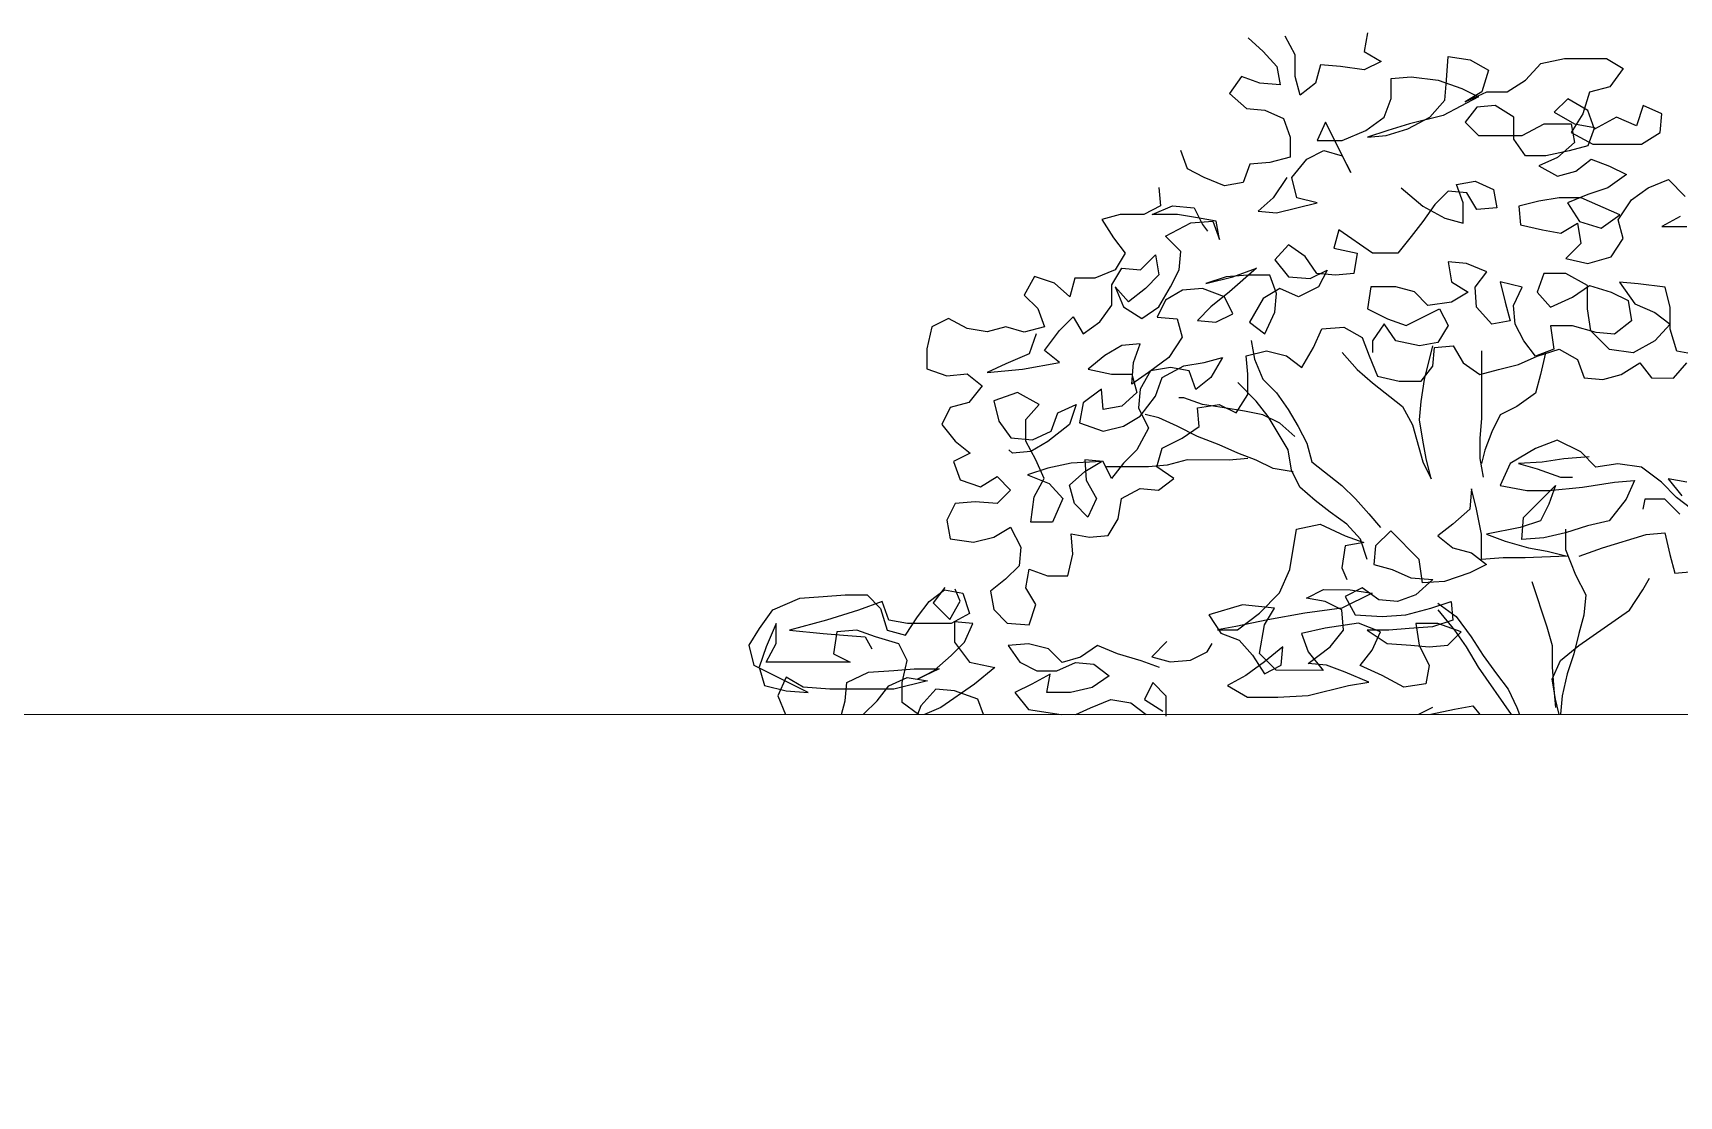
# Model space of a CAD drawing. Header units: millimetres. Extents: x 2810.5 to 2848.4, y 1624.4 to 1676.1.
# Drawn here: x 2817.485 to 2820.986, y 1653.691 to 1655.952 of the extents above; entities that cross this region are included whole.
import ezdxf

# ---------------------------------------------------------------- set-up
doc = ezdxf.new("R2010")
doc.units = ezdxf.units.MM
doc.layers.add('PROIEZIONI_projections', color=145, linetype='Continuous', lineweight=13)
doc.layers.add('VERDE_ALBERI', color=104, linetype='Continuous')

msp = doc.modelspace()

# ---------------------------------------------------------------- linework, layer by layer
at = {"layer": 'PROIEZIONI_projections'}
msp.add_lwpolyline([(2812.8054, 1646.629), (2812.8054, 1654.5023), (2830.6555, 1654.5023), (2830.6555, 1646.629)], dxfattribs=at)
at = {"layer": 'VERDE_ALBERI'}
for p, q in [((2820.0698, 1655.9414), (2820.102, 1655.9127)), ((2820.1699, 1655.9055), (2820.1485, 1655.9449)), ((2820.3238, 1655.9519), (2820.3166, 1655.9125)), ((2820.102, 1655.9127), (2820.1306, 1655.8805)), ((2820.1699, 1655.859), (2820.1699, 1655.9055)), ((2820.3166, 1655.9125), (2820.3524, 1655.891)), ((2820.1306, 1655.8805), (2820.1377, 1655.8412)), ((2820.2236, 1655.884), (2820.2128, 1655.8447)), ((2820.2665, 1655.8804), (2820.2236, 1655.884)), ((2820.3166, 1655.8732), (2820.2665, 1655.8804)), ((2820.3524, 1655.891), (2820.3166, 1655.8732)), ((2820.4918, 1655.8516), (2820.4955, 1655.9016)), ((2820.4955, 1655.9016), (2820.542, 1655.8944)), ((2820.542, 1655.8944), (2820.5813, 1655.8729)), ((2820.5813, 1655.8729), (2820.5669, 1655.8265)), ((2820.66, 1655.8514), (2820.6922, 1655.8872)), ((2820.6922, 1655.8872), (2820.7423, 1655.8978)), ((2820.7423, 1655.8978), (2820.8317, 1655.8978)), ((2820.8317, 1655.8978), (2820.8675, 1655.8763)), ((2820.8675, 1655.8763), (2820.8388, 1655.8369)), ((2820.0554, 1655.8591), (2820.0303, 1655.8234)), ((2820.0948, 1655.8448), (2820.0554, 1655.8591)), ((2820.1377, 1655.8412), (2820.0948, 1655.8448)), ((2820.1806, 1655.8197), (2820.1699, 1655.859)), ((2820.2128, 1655.8447), (2820.1806, 1655.8197)), ((2820.3738, 1655.8552), (2820.4167, 1655.8588)), ((2820.3738, 1655.8123), (2820.3738, 1655.8552)), ((2820.4167, 1655.8588), (2820.474, 1655.8516)), ((2820.474, 1655.8516), (2820.524, 1655.8336)), ((2820.4882, 1655.8086), (2820.4918, 1655.8516)), ((2820.6206, 1655.8264), (2820.66, 1655.8514)), ((2820.8388, 1655.8369), (2820.7959, 1655.8262)), ((2820.0303, 1655.8234), (2820.0661, 1655.7911)), ((2820.3594, 1655.773), (2820.3738, 1655.8123)), ((2820.456, 1655.7729), (2820.4882, 1655.8086)), ((2820.5598, 1655.8157), (2820.4846, 1655.7764)), ((2820.524, 1655.8336), (2820.5598, 1655.8157)), ((2820.5669, 1655.8265), (2820.5312, 1655.805)), ((2820.5312, 1655.805), (2820.5777, 1655.8264)), ((2820.5777, 1655.8264), (2820.6206, 1655.8264)), ((2820.7494, 1655.812), (2820.7207, 1655.7834)), ((2820.7923, 1655.7869), (2820.7494, 1655.812)), ((2820.7959, 1655.8262), (2820.7815, 1655.7798)), ((2820.0661, 1655.7911), (2820.1054, 1655.7875)), ((2820.1054, 1655.7875), (2820.1448, 1655.7696)), ((2820.1448, 1655.7696), (2820.159, 1655.7302)), ((2820.32, 1655.7444), (2820.3594, 1655.773)), ((2820.4095, 1655.7479), (2820.456, 1655.7729)), ((2820.4846, 1655.7764), (2820.4131, 1655.7586)), ((2820.5562, 1655.7943), (2820.5311, 1655.7621)), ((2820.5955, 1655.7978), (2820.5562, 1655.7943)), ((2820.6349, 1655.7727), (2820.5955, 1655.7978)), ((2820.6348, 1655.7262), (2820.6349, 1655.7727)), ((2820.7207, 1655.7834), (2820.7636, 1655.7583)), ((2820.7815, 1655.7798), (2820.7565, 1655.7404)), ((2820.8066, 1655.7475), (2820.7923, 1655.7869)), ((2820.8531, 1655.7725), (2820.8066, 1655.7475)), ((2820.896, 1655.7546), (2820.8531, 1655.7725)), ((2820.9103, 1655.7975), (2820.896, 1655.7546)), ((2820.9497, 1655.7796), (2820.9103, 1655.7975)), ((2820.9461, 1655.7403), (2820.9497, 1655.7796)), ((2820.159, 1655.7302), (2820.159, 1655.6873)), ((2820.2342, 1655.7624), (2820.2163, 1655.723)), ((2820.2878, 1655.655), (2820.2342, 1655.7624)), ((2820.2699, 1655.723), (2820.32, 1655.7444)), ((2820.3665, 1655.7444), (2820.3236, 1655.7301)), ((2820.3236, 1655.7301), (2820.363, 1655.7336)), ((2820.363, 1655.7336), (2820.4095, 1655.7479)), ((2820.4131, 1655.7586), (2820.3665, 1655.7444)), ((2820.5311, 1655.7621), (2820.5597, 1655.7334)), ((2820.5597, 1655.7334), (2820.6527, 1655.7334)), ((2820.6527, 1655.7334), (2820.6992, 1655.7584)), ((2820.6992, 1655.7584), (2820.7565, 1655.7583)), ((2820.7565, 1655.7583), (2820.7636, 1655.719)), ((2820.7565, 1655.7404), (2820.803, 1655.7153)), ((2820.7636, 1655.7583), (2820.8066, 1655.7511)), ((2820.8066, 1655.7511), (2820.7922, 1655.7118)), ((2820.9067, 1655.7152), (2820.9461, 1655.7403)), ((2819.9408, 1655.6625), (2819.9265, 1655.7018)), ((2820.1948, 1655.6837), (2820.2306, 1655.7016)), ((2820.2163, 1655.723), (2820.2699, 1655.723)), ((2820.2306, 1655.7016), (2820.2699, 1655.6908)), ((2820.6598, 1655.6904), (2820.6348, 1655.7262)), ((2820.7529, 1655.7011), (2820.7028, 1655.6904)), ((2820.7636, 1655.719), (2820.7278, 1655.6868)), ((2820.7922, 1655.7118), (2820.7529, 1655.7011)), ((2820.803, 1655.7153), (2820.9067, 1655.7152)), ((2819.9765, 1655.6446), (2819.9408, 1655.6625)), ((2820.0731, 1655.6731), (2820.0588, 1655.6337)), ((2820.1161, 1655.6766), (2820.0731, 1655.6731)), ((2820.159, 1655.6873), (2820.1161, 1655.6766)), ((2820.1625, 1655.6444), (2820.1948, 1655.6837)), ((2820.2699, 1655.6908), (2820.2878, 1655.655)), ((2820.7028, 1655.6904), (2820.6598, 1655.6904)), ((2820.7278, 1655.6868), (2820.6884, 1655.6689)), ((2820.6884, 1655.6689), (2820.7278, 1655.6474)), ((2820.7671, 1655.6581), (2820.7993, 1655.6831)), ((2820.7993, 1655.6831), (2820.8387, 1655.6688)), ((2820.8387, 1655.6688), (2820.8744, 1655.6509)), ((2820.0194, 1655.6266), (2819.9765, 1655.6446)), ((2820.0588, 1655.6337), (2820.0194, 1655.6266)), ((2820.1518, 1655.6444), (2820.1232, 1655.6015)), ((2820.1732, 1655.6014), (2820.1625, 1655.6444)), ((2820.5131, 1655.6297), (2820.5525, 1655.6369)), ((2820.5274, 1655.5904), (2820.5131, 1655.6297)), ((2820.5525, 1655.6369), (2820.5918, 1655.6189)), ((2820.7278, 1655.6474), (2820.7671, 1655.6581)), ((2820.8744, 1655.6509), (2820.8351, 1655.6223)), ((2820.9209, 1655.6222), (2820.9639, 1655.6401)), ((2820.9639, 1655.6401), (2820.9996, 1655.6043)), ((2819.8799, 1655.6232), (2819.8835, 1655.5838)), ((2820.1232, 1655.6015), (2820.0909, 1655.5729)), ((2820.1303, 1655.5693), (2820.2162, 1655.5907)), ((2820.2162, 1655.5907), (2820.1732, 1655.6014)), ((2820.3951, 1655.6227), (2820.4415, 1655.5833)), ((2820.4952, 1655.6155), (2820.4666, 1655.5869)), ((2820.5346, 1655.6118), (2820.4952, 1655.6155)), ((2820.5273, 1655.5475), (2820.5274, 1655.5904)), ((2820.556, 1655.5761), (2820.5346, 1655.6118)), ((2820.5918, 1655.6189), (2820.5989, 1655.5796)), ((2820.6884, 1655.5938), (2820.6454, 1655.5831)), ((2820.7313, 1655.6009), (2820.6884, 1655.5938)), ((2820.7778, 1655.6009), (2820.7313, 1655.6009)), ((2820.7921, 1655.608), (2820.7492, 1655.5902)), ((2820.7492, 1655.5902), (2820.7742, 1655.5508)), ((2820.8601, 1655.565), (2820.7778, 1655.6009)), ((2820.8351, 1655.6223), (2820.7921, 1655.608)), ((2820.8565, 1655.5543), (2820.8851, 1655.5972)), ((2820.8851, 1655.5972), (2820.9209, 1655.6222)), ((2819.7976, 1655.566), (2819.7582, 1655.5553)), ((2819.7582, 1655.5553), (2819.7832, 1655.5159)), ((2819.8477, 1655.566), (2819.7976, 1655.566)), ((2819.8835, 1655.5838), (2819.8477, 1655.566)), ((2819.8656, 1655.566), (2819.9085, 1655.5838)), ((2819.9192, 1655.5659), (2819.8656, 1655.566)), ((2819.9085, 1655.5838), (2819.955, 1655.5802)), ((2819.9621, 1655.5587), (2819.9192, 1655.5659)), ((2819.955, 1655.5802), (2819.9729, 1655.5444)), ((2820.0015, 1655.5515), (2819.9621, 1655.5587)), ((2820.0909, 1655.5729), (2820.1303, 1655.5693)), ((2820.4666, 1655.5869), (2820.4415, 1655.5511)), ((2820.4415, 1655.5833), (2820.488, 1655.5582)), ((2820.488, 1655.5582), (2820.5273, 1655.5475)), ((2820.5989, 1655.5796), (2820.556, 1655.5761)), ((2820.6454, 1655.5831), (2820.649, 1655.5438)), ((2820.8207, 1655.5365), (2820.8601, 1655.565)), ((2820.8672, 1655.515), (2820.8565, 1655.5543)), ((2820.9888, 1655.5613), (2820.9495, 1655.5399)), ((2819.8941, 1655.5194), (2819.9478, 1655.548)), ((2819.9263, 1655.4872), (2819.8941, 1655.5194)), ((2819.9478, 1655.548), (2819.9943, 1655.5515)), ((2819.9729, 1655.5444), (2819.9836, 1655.5301)), ((2819.9943, 1655.5515), (2820.0086, 1655.5122)), ((2820.0086, 1655.5122), (2820.0015, 1655.5515)), ((2820.2626, 1655.5334), (2820.2518, 1655.4941)), ((2820.3341, 1655.4832), (2820.2626, 1655.5334)), ((2820.4415, 1655.5511), (2820.4164, 1655.5189)), ((2820.649, 1655.5438), (2820.6955, 1655.533)), ((2820.6955, 1655.533), (2820.7348, 1655.5258)), ((2820.7348, 1655.5258), (2820.7706, 1655.5472)), ((2820.7706, 1655.5472), (2820.7777, 1655.5043)), ((2820.7742, 1655.5508), (2820.8207, 1655.5365)), ((2820.9495, 1655.5399), (2821.0031, 1655.5399)), ((2819.7832, 1655.5159), (2819.8082, 1655.4837)), ((2819.9227, 1655.4478), (2819.9263, 1655.4872)), ((2820.1553, 1655.5013), (2820.1266, 1655.4691)), ((2820.191, 1655.4762), (2820.1553, 1655.5013)), ((2820.2518, 1655.4941), (2820.3019, 1655.4833)), ((2820.4164, 1655.5189), (2820.3878, 1655.4832)), ((2820.7777, 1655.5043), (2820.7455, 1655.4721)), ((2820.8421, 1655.4756), (2820.8672, 1655.515)), ((2819.7796, 1655.4158), (2819.8011, 1655.4515)), ((2819.8082, 1655.4837), (2819.7867, 1655.448)), ((2819.8011, 1655.4515), (2819.8404, 1655.4479)), ((2819.8404, 1655.4479), (2819.8726, 1655.4801)), ((2819.8726, 1655.4801), (2819.8797, 1655.4372)), ((2820.0872, 1655.4513), (2820.03, 1655.4012)), ((2820.0371, 1655.4334), (2820.0872, 1655.4513)), ((2820.1266, 1655.4691), (2820.1552, 1655.4333)), ((2820.216, 1655.4404), (2820.191, 1655.4762)), ((2820.3019, 1655.4833), (2820.2947, 1655.4404)), ((2820.3878, 1655.4832), (2820.3341, 1655.4832)), ((2820.5344, 1655.4616), (2820.4951, 1655.4652)), ((2820.4951, 1655.4652), (2820.5022, 1655.4223)), ((2820.5773, 1655.4437), (2820.5344, 1655.4616)), ((2820.7455, 1655.4721), (2820.792, 1655.4614)), ((2820.792, 1655.4614), (2820.8421, 1655.4756)), ((2819.615, 1655.4338), (2819.5935, 1655.3945)), ((2819.6579, 1655.4195), (2819.615, 1655.4338)), ((2819.6901, 1655.3908), (2819.6579, 1655.4195)), ((2819.7009, 1655.4302), (2819.6901, 1655.3908)), ((2819.7438, 1655.4301), (2819.7009, 1655.4302)), ((2819.7867, 1655.448), (2819.7438, 1655.4301)), ((2819.7795, 1655.3729), (2819.7796, 1655.4158)), ((2819.8797, 1655.4372), (2819.8511, 1655.4086)), ((2819.9048, 1655.4121), (2819.9227, 1655.4478)), ((2820.0228, 1655.4334), (2819.9799, 1655.4192)), ((2819.9799, 1655.4192), (2820.0371, 1655.4334)), ((2820.0693, 1655.437), (2820.0228, 1655.4334)), ((2820.1159, 1655.4369), (2820.0693, 1655.437)), ((2820.1301, 1655.3976), (2820.1159, 1655.4369)), ((2820.1552, 1655.4333), (2820.2017, 1655.4297)), ((2820.2017, 1655.4297), (2820.2375, 1655.4476)), ((2820.2554, 1655.4368), (2820.216, 1655.4404)), ((2820.2375, 1655.4476), (2820.2196, 1655.4118)), ((2820.2947, 1655.4404), (2820.2554, 1655.4368)), ((2820.5022, 1655.4223), (2820.5379, 1655.4008)), ((2820.5523, 1655.4115), (2820.5773, 1655.4437)), ((2820.6524, 1655.4114), (2820.6059, 1655.4222)), ((2820.6059, 1655.4222), (2820.6166, 1655.3792)), ((2820.699, 1655.44), (2820.6846, 1655.4006)), ((2820.7455, 1655.4399), (2820.699, 1655.44)), ((2820.7919, 1655.4149), (2820.7455, 1655.4399)), ((2820.7597, 1655.3898), (2820.7955, 1655.4149)), ((2820.7919, 1655.3648), (2820.7919, 1655.4149)), ((2820.7955, 1655.4149), (2820.842, 1655.4005)), ((2820.8993, 1655.4183), (2820.8599, 1655.4219)), ((2820.8599, 1655.4219), (2820.8921, 1655.3754)), ((2820.9565, 1655.4111), (2820.8993, 1655.4183)), ((2819.5935, 1655.3945), (2819.6221, 1655.3658)), ((2819.8153, 1655.38), (2819.7867, 1655.4122)), ((2819.7867, 1655.4122), (2819.8046, 1655.3693)), ((2819.8511, 1655.4086), (2819.8153, 1655.38)), ((2819.894, 1655.3835), (2819.8761, 1655.3477)), ((2819.8797, 1655.3692), (2819.9048, 1655.4121)), ((2819.9298, 1655.4049), (2819.894, 1655.3835)), ((2819.9727, 1655.4085), (2819.9298, 1655.4049)), ((2820.0192, 1655.3905), (2819.9727, 1655.4085)), ((2820.03, 1655.4012), (2819.9906, 1655.3691)), ((2820.0371, 1655.3547), (2820.0192, 1655.3905)), ((2820.1015, 1655.3869), (2820.0728, 1655.3368)), ((2820.1373, 1655.4083), (2820.1015, 1655.3869)), ((2820.1265, 1655.3582), (2820.1301, 1655.3976)), ((2820.1766, 1655.3904), (2820.1373, 1655.4083)), ((2820.2196, 1655.4118), (2820.1766, 1655.3904)), ((2820.3305, 1655.4117), (2820.3233, 1655.3652)), ((2820.3841, 1655.4117), (2820.3305, 1655.4117)), ((2820.4235, 1655.4009), (2820.3841, 1655.4117)), ((2820.4521, 1655.3722), (2820.4235, 1655.4009)), ((2820.5021, 1655.3793), (2820.4521, 1655.3722)), ((2820.5379, 1655.4008), (2820.5021, 1655.3793)), ((2820.5558, 1655.3686), (2820.5523, 1655.4115)), ((2820.6166, 1655.3792), (2820.6273, 1655.3399)), ((2820.6345, 1655.3721), (2820.6524, 1655.4114)), ((2820.6846, 1655.4006), (2820.7132, 1655.3684)), ((2820.7132, 1655.3684), (2820.7597, 1655.3898)), ((2820.842, 1655.4005), (2820.8778, 1655.3826)), ((2820.8778, 1655.3826), (2820.8849, 1655.3396)), ((2820.9672, 1655.3682), (2820.9565, 1655.4111)), ((2819.4325, 1655.3446), (2819.3967, 1655.3267)), ((2819.4718, 1655.3231), (2819.4325, 1655.3446)), ((2819.6221, 1655.3658), (2819.6364, 1655.3265)), ((2819.6686, 1655.3193), (2819.6972, 1655.3479)), ((2819.6972, 1655.3479), (2819.7187, 1655.3121)), ((2819.7545, 1655.3371), (2819.7795, 1655.3729)), ((2819.8046, 1655.3693), (2819.8439, 1655.3442)), ((2819.8439, 1655.3442), (2819.8797, 1655.3692)), ((2819.8761, 1655.3477), (2819.919, 1655.3441)), ((2819.919, 1655.3441), (2819.9297, 1655.3047)), ((2819.9906, 1655.3691), (2819.9619, 1655.3405)), ((2820.0013, 1655.3369), (2820.0371, 1655.3547)), ((2820.105, 1655.3117), (2820.1265, 1655.3582)), ((2820.3233, 1655.3652), (2820.3662, 1655.3437)), ((2820.4055, 1655.3294), (2820.4771, 1655.3651)), ((2820.4771, 1655.3651), (2820.4949, 1655.3293)), ((2820.588, 1655.3328), (2820.5558, 1655.3686)), ((2820.638, 1655.3327), (2820.6345, 1655.3721)), ((2820.799, 1655.3183), (2820.7919, 1655.3648)), ((2820.8921, 1655.3754), (2820.935, 1655.3575)), ((2820.935, 1655.3575), (2820.9672, 1655.3324)), ((2820.9671, 1655.3217), (2820.9672, 1655.3682)), ((2819.3967, 1655.3267), (2819.3859, 1655.2802)), ((2819.5148, 1655.3159), (2819.4718, 1655.3231)), ((2819.5541, 1655.3266), (2819.5148, 1655.3159)), ((2819.5935, 1655.3158), (2819.5541, 1655.3266)), ((2819.6364, 1655.3265), (2819.5935, 1655.3158)), ((2819.6185, 1655.3122), (2819.6041, 1655.2693)), ((2819.6363, 1655.2764), (2819.6686, 1655.3193)), ((2819.7187, 1655.3121), (2819.7545, 1655.3371)), ((2819.9619, 1655.3405), (2820.0013, 1655.3369)), ((2820.0728, 1655.3368), (2820.105, 1655.3117)), ((2820.2087, 1655.283), (2820.2266, 1655.3224)), ((2820.2266, 1655.3224), (2820.2732, 1655.3259)), ((2820.2732, 1655.3259), (2820.3125, 1655.3044)), ((2820.359, 1655.333), (2820.3339, 1655.2972)), ((2820.384, 1655.2972), (2820.359, 1655.333)), ((2820.3662, 1655.3437), (2820.4055, 1655.3294)), ((2820.4949, 1655.3293), (2820.4735, 1655.2935)), ((2820.6273, 1655.3399), (2820.588, 1655.3328)), ((2820.6559, 1655.2969), (2820.638, 1655.3327)), ((2820.7597, 1655.329), (2820.7132, 1655.3291)), ((2820.7132, 1655.3291), (2820.7203, 1655.279)), ((2820.8097, 1655.3147), (2820.7597, 1655.329)), ((2820.8383, 1655.2789), (2820.799, 1655.3183)), ((2820.8491, 1655.3111), (2820.8097, 1655.3147)), ((2820.8849, 1655.3396), (2820.8491, 1655.3111)), ((2820.9672, 1655.3324), (2820.9349, 1655.2967)), ((2820.9814, 1655.2752), (2820.9671, 1655.3217)), ((2819.3859, 1655.2802), (2819.3859, 1655.2373)), ((2819.6685, 1655.2513), (2819.6363, 1655.2764)), ((2819.8009, 1655.287), (2819.7651, 1655.2655)), ((2819.8403, 1655.2905), (2819.8009, 1655.287)), ((2819.8259, 1655.2512), (2819.8403, 1655.2905)), ((2819.9297, 1655.3047), (2819.9011, 1655.2618)), ((2820.0656, 1655.2653), (2820.1085, 1655.276)), ((2820.0764, 1655.2975), (2820.0835, 1655.2581)), ((2820.1085, 1655.276), (2820.1515, 1655.2652)), ((2820.1836, 1655.2401), (2820.2087, 1655.283)), ((2820.3125, 1655.3044), (2820.3268, 1655.265)), ((2820.3339, 1655.2972), (2820.3339, 1655.2722)), ((2820.4341, 1655.2864), (2820.384, 1655.2972)), ((2820.4735, 1655.2935), (2820.4341, 1655.2864)), ((2820.4448, 1655.2148), (2820.4627, 1655.2864)), ((2820.4627, 1655.2434), (2820.4663, 1655.2828)), ((2820.4663, 1655.2828), (2820.5056, 1655.2863)), ((2820.5056, 1655.2863), (2820.5271, 1655.2505)), ((2820.5664, 1655.2755), (2820.5663, 1655.1325)), ((2820.6809, 1655.2647), (2820.6559, 1655.2969)), ((2820.7203, 1655.279), (2820.6809, 1655.2647)), ((2820.6845, 1655.2647), (2820.731, 1655.279)), ((2820.731, 1655.279), (2820.7703, 1655.2575)), ((2820.8884, 1655.2717), (2820.8383, 1655.2789)), ((2820.9349, 1655.2967), (2820.8884, 1655.2717)), ((2821.0208, 1655.268), (2820.9814, 1655.2752)), ((2819.554, 1655.2479), (2819.5147, 1655.23)), ((2819.6041, 1655.2693), (2819.554, 1655.2479)), ((2819.5898, 1655.2371), (2819.6685, 1655.2513)), ((2819.7651, 1655.2655), (2819.7293, 1655.237)), ((2819.8223, 1655.2047), (2819.8259, 1655.2512)), ((2819.9011, 1655.2618), (2819.8581, 1655.2297)), ((2819.9046, 1655.2404), (2819.8617, 1655.2333)), ((2819.8867, 1655.2189), (2819.9332, 1655.2439)), ((2819.944, 1655.2332), (2819.9046, 1655.2404)), ((2819.9332, 1655.2439), (2819.9762, 1655.251)), ((2819.9762, 1655.251), (2820.0155, 1655.2617)), ((2820.0155, 1655.2617), (2819.9904, 1655.2188)), ((2820.0692, 1655.2259), (2820.0656, 1655.2653)), ((2820.0835, 1655.2581), (2820.1013, 1655.2152)), ((2820.1515, 1655.2652), (2820.1836, 1655.2401)), ((2820.2695, 1655.2722), (2820.3017, 1655.2364)), ((2820.3268, 1655.265), (2820.3446, 1655.2221)), ((2820.4376, 1655.2113), (2820.4627, 1655.2434)), ((2820.5271, 1655.2505), (2820.5628, 1655.2255)), ((2820.6022, 1655.2362), (2820.6451, 1655.2469)), ((2820.6451, 1655.2469), (2820.6845, 1655.2647)), ((2820.7024, 1655.2718), (2820.6916, 1655.2253)), ((2820.7703, 1655.2575), (2820.7846, 1655.2181)), ((2820.8633, 1655.2252), (2820.9027, 1655.2502)), ((2820.9027, 1655.2502), (2820.9277, 1655.218)), ((2820.9742, 1655.2179), (2821.0029, 1655.2501)), ((2819.3859, 1655.2373), (2819.4288, 1655.2229)), ((2819.4288, 1655.2229), (2819.4717, 1655.2265)), ((2819.4717, 1655.2265), (2819.5039, 1655.2014)), ((2819.5147, 1655.23), (2819.5898, 1655.2371)), ((2819.7293, 1655.237), (2819.7794, 1655.2262)), ((2819.7794, 1655.2262), (2819.8223, 1655.2261)), ((2819.8581, 1655.2297), (2819.8223, 1655.2047)), ((2819.8223, 1655.2261), (2819.833, 1655.1868)), ((2819.8617, 1655.2333), (2819.8402, 1655.1939)), ((2819.8724, 1655.1796), (2819.8867, 1655.2189)), ((2819.9582, 1655.1938), (2819.944, 1655.2332)), ((2819.9904, 1655.2188), (2819.9582, 1655.1938)), ((2820.087, 1655.1687), (2820.0477, 1655.2081)), ((2820.0691, 1655.183), (2820.0692, 1655.2259)), ((2820.1013, 1655.2152), (2820.1299, 1655.1865)), ((2820.3017, 1655.2364), (2820.3339, 1655.2078)), ((2820.3339, 1655.2078), (2820.3982, 1655.1576)), ((2820.3446, 1655.2221), (2820.3911, 1655.2113)), ((2820.3911, 1655.2113), (2820.4376, 1655.2113)), ((2820.4376, 1655.1683), (2820.4448, 1655.2148)), ((2820.5628, 1655.2255), (2820.6022, 1655.2362)), ((2820.6916, 1655.2253), (2820.6808, 1655.186)), ((2820.7846, 1655.2181), (2820.824, 1655.2145)), ((2820.824, 1655.2145), (2820.8633, 1655.2252)), ((2820.9277, 1655.218), (2820.9742, 1655.2179)), ((2819.5039, 1655.2014), (2819.4753, 1655.1656)), ((2819.579, 1655.187), (2819.5289, 1655.1692)), ((2819.5289, 1655.1692), (2819.5396, 1655.1262)), ((2819.6255, 1655.1619), (2819.579, 1655.187)), ((2819.7579, 1655.194), (2819.7185, 1655.1654)), ((2819.7614, 1655.1511), (2819.7579, 1655.194)), ((2819.833, 1655.1868), (2819.8008, 1655.1582)), ((2819.8402, 1655.1939), (2819.8366, 1655.1546)), ((2819.8401, 1655.1367), (2819.8724, 1655.1796)), ((2819.9332, 1655.176), (2819.9224, 1655.176)), ((2819.9725, 1655.1616), (2819.9332, 1655.176)), ((2820.044, 1655.1437), (2820.0691, 1655.183)), ((2820.1299, 1655.1865), (2820.1549, 1655.1507)), ((2820.6808, 1655.186), (2820.6415, 1655.1574)), ((2819.4359, 1655.155), (2819.418, 1655.1192)), ((2819.4753, 1655.1656), (2819.4359, 1655.155)), ((2819.5969, 1655.1298), (2819.6255, 1655.1619)), ((2819.6505, 1655.1047), (2819.6648, 1655.144)), ((2819.6648, 1655.144), (2819.7042, 1655.1619)), ((2819.7042, 1655.1619), (2819.6899, 1655.1189)), ((2819.7185, 1655.1654), (2819.7113, 1655.1225)), ((2819.8008, 1655.1582), (2819.7614, 1655.1511)), ((2819.8043, 1655.1153), (2819.8401, 1655.1367)), ((2819.8366, 1655.1546), (2819.858, 1655.1116)), ((2819.8795, 1655.1331), (2819.8509, 1655.1403)), ((2819.9618, 1655.1545), (2820.0083, 1655.1616)), ((2819.9653, 1655.1151), (2819.9618, 1655.1545)), ((2820.019, 1655.1544), (2819.9725, 1655.1616)), ((2820.0083, 1655.1616), (2820.044, 1655.1437)), ((2820.0619, 1655.1472), (2820.019, 1655.1544)), ((2820.1013, 1655.14), (2820.0619, 1655.1472)), ((2820.112, 1655.1364), (2820.087, 1655.1687)), ((2820.137, 1655.1221), (2820.1013, 1655.14)), ((2820.1549, 1655.0649), (2820.112, 1655.1364)), ((2820.1549, 1655.1507), (2820.1764, 1655.1149)), ((2820.3982, 1655.1576), (2820.4196, 1655.1183)), ((2820.434, 1655.129), (2820.4376, 1655.1683)), ((2820.6057, 1655.1396), (2820.5878, 1655.1038)), ((2820.6415, 1655.1574), (2820.6057, 1655.1396)), ((2819.418, 1655.1192), (2819.4466, 1655.0834)), ((2819.5396, 1655.1262), (2819.5646, 1655.0904)), ((2819.5968, 1655.0833), (2819.5969, 1655.1298)), ((2819.6111, 1655.0868), (2819.6505, 1655.1047)), ((2819.6899, 1655.1189), (2819.6433, 1655.0832)), ((2819.7113, 1655.1225), (2819.7614, 1655.1046)), ((2819.7614, 1655.1046), (2819.8043, 1655.1153)), ((2819.858, 1655.1116), (2819.8329, 1655.0652)), ((2819.9188, 1655.1152), (2819.8795, 1655.1331)), ((2819.9617, 1655.0937), (2819.9188, 1655.1152)), ((2819.9295, 1655.0901), (2819.9653, 1655.1151)), ((2820.1692, 1655.0935), (2820.137, 1655.1221)), ((2820.1764, 1655.1149), (2820.1942, 1655.0791)), ((2820.4196, 1655.1183), (2820.441, 1655.0396)), ((2820.4411, 1655.0861), (2820.434, 1655.129)), ((2820.5663, 1655.1325), (2820.5627, 1655.0895)), ((2820.5878, 1655.1038), (2820.5734, 1655.0645)), ((2819.4466, 1655.0834), (2819.4787, 1655.0583)), ((2819.5682, 1655.0582), (2819.561, 1655.0654)), ((2819.5646, 1655.0904), (2819.6111, 1655.0868)), ((2819.6182, 1655.0439), (2819.5968, 1655.0833)), ((2819.6433, 1655.0832), (2819.6075, 1655.0618)), ((2819.8329, 1655.0652), (2819.8043, 1655.0366)), ((2819.8758, 1655.0293), (2819.8866, 1655.0687)), ((2819.8866, 1655.0687), (2819.9295, 1655.0901)), ((2820.0082, 1655.0757), (2819.9617, 1655.0937)), ((2820.0475, 1655.0578), (2820.0082, 1655.0757)), ((2820.162, 1655.0219), (2820.1549, 1655.0649)), ((2820.1942, 1655.0791), (2820.2049, 1655.0398)), ((2820.4482, 1655.0467), (2820.4411, 1655.0861)), ((2820.5627, 1655.0895), (2820.5627, 1655.0466)), ((2820.5734, 1655.0645), (2820.5662, 1655.0359)), ((2820.6807, 1655.068), (2820.627, 1655.0358)), ((2820.7273, 1655.0858), (2820.6807, 1655.068)), ((2820.7773, 1655.0607), (2820.7273, 1655.0858)), ((2819.4787, 1655.0583), (2819.443, 1655.0405)), ((2819.443, 1655.0405), (2819.4572, 1655.0011)), ((2819.6075, 1655.0618), (2819.5682, 1655.0582)), ((2819.6361, 1655.0045), (2819.6182, 1655.0439)), ((2819.6934, 1655.0367), (2819.6433, 1655.026)), ((2819.7578, 1655.0402), (2819.6934, 1655.0367)), ((2819.7613, 1655.0402), (2819.722, 1655.0438)), ((2819.722, 1655.0438), (2819.7255, 1655.0009)), ((2819.722, 1655.0188), (2819.7578, 1655.0402)), ((2819.7792, 1655.0044), (2819.7613, 1655.0402)), ((2819.8579, 1655.0294), (2819.7685, 1655.0294)), ((2819.8043, 1655.0366), (2819.7792, 1655.0044)), ((2819.8973, 1655.0329), (2819.8579, 1655.0294)), ((2819.9115, 1655.0043), (2819.8758, 1655.0293)), ((2819.9402, 1655.0436), (2819.8973, 1655.0329)), ((2820.0296, 1655.0435), (2819.9402, 1655.0436)), ((2820.069, 1655.0471), (2820.0296, 1655.0435)), ((2820.0869, 1655.0435), (2820.0475, 1655.0578)), ((2820.1226, 1655.0255), (2820.0869, 1655.0435)), ((2820.2049, 1655.0398), (2820.2693, 1654.9896)), ((2820.441, 1655.0396), (2820.4589, 1655.0038)), ((2820.4589, 1655.0038), (2820.4482, 1655.0467)), ((2820.5627, 1655.0466), (2820.5698, 1655.0072)), ((2820.627, 1655.0358), (2820.6055, 1654.9893)), ((2820.695, 1655.0393), (2820.6449, 1655.0358)), ((2820.6449, 1655.0358), (2820.6843, 1655.025)), ((2820.7415, 1655.0464), (2820.695, 1655.0393)), ((2820.7952, 1655.05), (2820.7415, 1655.0464)), ((2820.8095, 1655.0285), (2820.7773, 1655.0607)), ((2820.856, 1655.0356), (2820.8095, 1655.0285)), ((2820.9061, 1655.0284), (2820.856, 1655.0356)), ((2819.4572, 1655.0011), (2819.5001, 1654.9868)), ((2819.5001, 1654.9868), (2819.5359, 1655.0082)), ((2819.5359, 1655.0082), (2819.5645, 1654.9795)), ((2819.6433, 1655.026), (2819.6003, 1655.0117)), ((2819.6003, 1655.0117), (2819.6468, 1654.9938)), ((2819.6146, 1654.9652), (2819.6361, 1655.0045)), ((2819.6897, 1654.9902), (2819.722, 1655.0188)), ((2819.7255, 1655.0009), (2819.747, 1654.9615)), ((2819.8793, 1654.9793), (2819.9115, 1655.0043)), ((2820.1656, 1655.0183), (2820.1226, 1655.0255)), ((2820.1798, 1654.9861), (2820.162, 1655.0219)), ((2820.6843, 1655.025), (2820.7343, 1655.0071)), ((2820.7343, 1655.0071), (2820.7594, 1655.0071)), ((2820.7808, 1654.9856), (2820.8488, 1654.9963)), ((2820.8488, 1654.9963), (2820.8917, 1654.9998)), ((2820.8917, 1654.9998), (2820.8738, 1654.9605)), ((2820.949, 1654.9962), (2820.9061, 1655.0284)), ((2820.9811, 1654.9639), (2820.949, 1654.9962)), ((2821.0026, 1654.9961), (2820.9633, 1655.0033)), ((2820.9633, 1655.0033), (2820.9919, 1654.9675)), ((2819.5645, 1654.9795), (2819.5359, 1654.951)), ((2819.6074, 1654.9115), (2819.6146, 1654.9652)), ((2819.6468, 1654.9938), (2819.6754, 1654.9616)), ((2819.6754, 1654.9616), (2819.6539, 1654.9115)), ((2819.7004, 1654.9508), (2819.6897, 1654.9902)), ((2819.747, 1654.9615), (2819.729, 1654.9222)), ((2819.7934, 1654.9185), (2819.8006, 1654.9614)), ((2819.8006, 1654.9614), (2819.84, 1654.9829)), ((2819.84, 1654.9829), (2819.8793, 1654.9793)), ((2820.212, 1654.9575), (2820.1798, 1654.9861)), ((2820.2693, 1654.9896), (2820.2979, 1654.961)), ((2820.2979, 1654.961), (2820.3264, 1654.9288)), ((2820.5447, 1654.9822), (2820.5411, 1654.9393)), ((2820.5554, 1654.9393), (2820.5447, 1654.9822)), ((2820.6055, 1654.9893), (2820.6628, 1654.9785)), ((2820.6556, 1654.9213), (2820.7236, 1654.9892)), ((2820.6628, 1654.9785), (2820.7093, 1654.9785)), ((2820.7236, 1654.9892), (2820.7092, 1654.9499)), ((2820.7093, 1654.9785), (2820.7808, 1654.9856)), ((2820.8738, 1654.9605), (2820.838, 1654.914)), ((2820.9132, 1654.9604), (2820.9096, 1654.939)), ((2820.9561, 1654.9604), (2820.9132, 1654.9604)), ((2820.9883, 1654.9282), (2820.9561, 1654.9604)), ((2821.0133, 1654.9389), (2820.9811, 1654.9639)), ((2819.4464, 1654.951), (2819.4285, 1654.9153)), ((2819.4894, 1654.9546), (2819.4464, 1654.951)), ((2819.5359, 1654.951), (2819.4894, 1654.9546)), ((2819.729, 1654.9222), (2819.7004, 1654.9508)), ((2820.2442, 1654.9324), (2820.212, 1654.9575)), ((2820.2799, 1654.9073), (2820.2442, 1654.9324)), ((2820.3264, 1654.9288), (2820.3515, 1654.9001)), ((2820.5411, 1654.9393), (2820.5053, 1654.9071)), ((2820.5661, 1654.8856), (2820.5554, 1654.9393)), ((2820.7092, 1654.9499), (2820.6913, 1654.9141)), ((2819.4285, 1654.9153), (2819.4356, 1654.8759)), ((2819.5287, 1654.8794), (2819.5645, 1654.9008)), ((2819.5645, 1654.9008), (2819.5859, 1654.8579)), ((2819.6539, 1654.9115), (2819.6074, 1654.9115)), ((2819.7719, 1654.8828), (2819.7934, 1654.9185)), ((2820.1582, 1654.8109), (2820.1726, 1654.8967)), ((2820.1726, 1654.8967), (2820.2227, 1654.9074)), ((2820.2227, 1654.9074), (2820.2763, 1654.8823)), ((2820.3085, 1654.8751), (2820.2799, 1654.9073)), ((2820.3729, 1654.893), (2820.3407, 1654.8608)), ((2820.4337, 1654.8321), (2820.3729, 1654.893)), ((2820.5053, 1654.9071), (2820.4731, 1654.8821)), ((2820.6484, 1654.8999), (2820.5768, 1654.8856)), ((2820.6913, 1654.9141), (2820.6484, 1654.8999)), ((2820.6519, 1654.8748), (2820.6556, 1654.9213)), ((2820.745, 1654.889), (2820.6984, 1654.8783)), ((2820.745, 1654.8962), (2820.7449, 1654.8533)), ((2820.7915, 1654.9033), (2820.745, 1654.889)), ((2820.838, 1654.914), (2820.7915, 1654.9033)), ((2820.9167, 1654.8853), (2820.956, 1654.8888)), ((2820.956, 1654.8888), (2820.9667, 1654.8423)), ((2819.4356, 1654.8759), (2819.4857, 1654.8687)), ((2819.4857, 1654.8687), (2819.5287, 1654.8794)), ((2819.5859, 1654.8579), (2819.5823, 1654.8186)), ((2819.6968, 1654.8435), (2819.6932, 1654.8864)), ((2819.6932, 1654.8864), (2819.7326, 1654.8792)), ((2819.7326, 1654.8792), (2819.7719, 1654.8828)), ((2820.2763, 1654.8608), (2820.2691, 1654.8143)), ((2820.2763, 1654.8823), (2820.3157, 1654.868)), ((2820.3157, 1654.868), (2820.2763, 1654.8608)), ((2820.3228, 1654.8322), (2820.3085, 1654.8751)), ((2820.3407, 1654.8608), (2820.3371, 1654.8214)), ((2820.4731, 1654.8821), (2820.5052, 1654.8571)), ((2820.5052, 1654.8571), (2820.5446, 1654.8463)), ((2820.566, 1654.832), (2820.5661, 1654.8856)), ((2820.5768, 1654.8856), (2820.6162, 1654.8713)), ((2820.6162, 1654.8713), (2820.6662, 1654.8569)), ((2820.6984, 1654.8783), (2820.6519, 1654.8748)), ((2820.6662, 1654.8569), (2820.7056, 1654.8497)), ((2820.7735, 1654.8389), (2820.8236, 1654.8568)), ((2820.8236, 1654.8568), (2820.9167, 1654.8853)), ((2819.686, 1654.797), (2819.6968, 1654.8435)), ((2820.3371, 1654.8214), (2820.3764, 1654.8107)), ((2820.4408, 1654.782), (2820.4337, 1654.8321)), ((2820.5768, 1654.8212), (2820.541, 1654.8034)), ((2820.5446, 1654.8463), (2820.5768, 1654.8212)), ((2820.6125, 1654.8355), (2820.566, 1654.832)), ((2820.6591, 1654.8355), (2820.6125, 1654.8355)), ((2820.7485, 1654.8389), (2820.6591, 1654.8355)), ((2820.7056, 1654.8497), (2820.7485, 1654.8389)), ((2820.7449, 1654.8533), (2820.7663, 1654.7996)), ((2820.9667, 1654.8423), (2820.9774, 1654.803)), ((2819.5536, 1654.79), (2819.5214, 1654.7649)), ((2819.5823, 1654.8186), (2819.5536, 1654.79)), ((2819.5965, 1654.772), (2819.6037, 1654.8114)), ((2819.6037, 1654.8114), (2819.6431, 1654.797)), ((2819.6431, 1654.797), (2819.686, 1654.797)), ((2820.1367, 1654.7608), (2820.1582, 1654.8109)), ((2820.2691, 1654.8143), (2820.2798, 1654.7893)), ((2820.3764, 1654.8107), (2820.4158, 1654.7927)), ((2820.4158, 1654.7927), (2820.4623, 1654.7891)), ((2820.4623, 1654.7891), (2820.4265, 1654.757)), ((2820.4873, 1654.7855), (2820.4408, 1654.782)), ((2820.541, 1654.8034), (2820.4873, 1654.7855)), ((2820.6733, 1654.7854), (2820.7054, 1654.6887)), ((2820.7663, 1654.7996), (2820.7878, 1654.7566)), ((2820.9094, 1654.7673), (2820.9237, 1654.7923)), ((2820.9774, 1654.803), (2821.0168, 1654.8065)), ((2819.0587, 1654.7247), (2819.1159, 1654.7497)), ((2819.1159, 1654.7497), (2819.166, 1654.7532)), ((2819.166, 1654.7532), (2819.2125, 1654.7567)), ((2819.2125, 1654.7567), (2819.259, 1654.7567)), ((2819.259, 1654.7567), (2819.2876, 1654.728)), ((2819.3914, 1654.7423), (2819.4236, 1654.7673)), ((2819.4248, 1654.7722), (2819.3997, 1654.74)), ((2819.4236, 1654.7673), (2819.4629, 1654.7601)), ((2819.457, 1654.7435), (2819.4463, 1654.7686)), ((2819.4629, 1654.7601), (2819.4772, 1654.7171)), ((2819.5214, 1654.7649), (2819.5285, 1654.7256)), ((2819.618, 1654.7362), (2819.5965, 1654.772)), ((2820.0937, 1654.7179), (2820.1367, 1654.7608)), ((2820.1939, 1654.75), (2820.2297, 1654.7679)), ((2820.2333, 1654.7428), (2820.1939, 1654.75)), ((2820.2297, 1654.7679), (2820.2869, 1654.7678)), ((2820.3334, 1654.7606), (2820.269, 1654.7285)), ((2820.312, 1654.7714), (2820.2762, 1654.7535)), ((2820.2762, 1654.7535), (2820.2976, 1654.7142)), ((2820.2869, 1654.7678), (2820.3334, 1654.7606)), ((2820.3477, 1654.7463), (2820.312, 1654.7714)), ((2820.4265, 1654.757), (2820.3871, 1654.7427)), ((2820.7878, 1654.7566), (2820.7841, 1654.7137)), ((2820.8807, 1654.7244), (2820.9094, 1654.7673)), ((2819.03, 1654.6854), (2819.0587, 1654.7247)), ((2819.2411, 1654.7245), (2819.1731, 1654.7031)), ((2819.2912, 1654.7424), (2819.2411, 1654.7245)), ((2819.2876, 1654.728), (2819.3019, 1654.6815)), ((2819.3055, 1654.703), (2819.2912, 1654.7424)), ((2819.3663, 1654.7101), (2819.3914, 1654.7423)), ((2819.3997, 1654.74), (2819.4355, 1654.7042)), ((2819.4355, 1654.7042), (2819.457, 1654.7435)), ((2819.4772, 1654.7171), (2819.4378, 1654.6957)), ((2819.5285, 1654.7256), (2819.5571, 1654.6969)), ((2819.6036, 1654.6933), (2819.618, 1654.7362)), ((2820.058, 1654.7358), (2819.9864, 1654.7144)), ((2819.9864, 1654.7144), (2820.0114, 1654.6751)), ((2820.0472, 1654.6822), (2820.0937, 1654.7179)), ((2820.1259, 1654.7286), (2820.058, 1654.7358)), ((2820.1044, 1654.6929), (2820.1259, 1654.7286)), ((2820.1903, 1654.7178), (2820.1116, 1654.7036)), ((2820.269, 1654.7285), (2820.1903, 1654.7178)), ((2820.269, 1654.7249), (2820.2333, 1654.7428)), ((2820.2726, 1654.682), (2820.269, 1654.7249)), ((2820.2976, 1654.7142), (2820.3549, 1654.7105)), ((2820.3871, 1654.7427), (2820.3477, 1654.7463)), ((2820.3549, 1654.7105), (2820.405, 1654.7141)), ((2820.405, 1654.7141), (2820.4586, 1654.7283)), ((2820.4586, 1654.7283), (2820.5016, 1654.7426)), ((2820.4729, 1654.739), (2820.5123, 1654.7104)), ((2820.4729, 1654.7247), (2820.5087, 1654.6818)), ((2820.5016, 1654.7426), (2820.5051, 1654.7032)), ((2820.7734, 1654.6493), (2820.8807, 1654.7244)), ((2819.0085, 1654.6496), (2819.03, 1654.6854)), ((2819.0658, 1654.6961), (2819.0443, 1654.646)), ((2819.0657, 1654.6531), (2819.0658, 1654.6961)), ((2819.1731, 1654.7031), (2819.0944, 1654.6817)), ((2819.0944, 1654.6817), (2819.1659, 1654.6745)), ((2819.2375, 1654.6816), (2819.1946, 1654.678)), ((2819.2768, 1654.6672), (2819.2375, 1654.6816)), ((2819.3019, 1654.6815), (2819.3412, 1654.6708)), ((2819.3448, 1654.6958), (2819.3055, 1654.703)), ((2819.3412, 1654.6708), (2819.3663, 1654.7101)), ((2819.4378, 1654.6957), (2819.3448, 1654.6958)), ((2819.445, 1654.6993), (2819.4449, 1654.6564)), ((2819.4843, 1654.6957), (2819.445, 1654.6993)), ((2819.4664, 1654.6563), (2819.4843, 1654.6957)), ((2819.5571, 1654.6969), (2819.6036, 1654.6933)), ((2820.0436, 1654.6893), (2820.0043, 1654.6822)), ((2820.0043, 1654.6822), (2820.0472, 1654.6822)), ((2820.1116, 1654.7036), (2820.0436, 1654.6893)), ((2820.0937, 1654.6321), (2820.1044, 1654.6929)), ((2820.2332, 1654.6856), (2820.1831, 1654.6749)), ((2820.3048, 1654.6963), (2820.2332, 1654.6856)), ((2820.2439, 1654.6462), (2820.2726, 1654.682)), ((2820.3513, 1654.6783), (2820.3048, 1654.6963)), ((2820.3691, 1654.6819), (2820.3226, 1654.6819)), ((2820.3226, 1654.6819), (2820.3655, 1654.6533)), ((2820.4121, 1654.6854), (2820.3691, 1654.6819)), ((2820.4622, 1654.689), (2820.4121, 1654.6854)), ((2820.4729, 1654.6961), (2820.4264, 1654.6961)), ((2820.4264, 1654.6961), (2820.4335, 1654.6496)), ((2820.5051, 1654.7032), (2820.4622, 1654.689)), ((2820.523, 1654.6782), (2820.4729, 1654.6961)), ((2820.5087, 1654.6818), (2820.5337, 1654.646)), ((2820.5123, 1654.7104), (2820.5444, 1654.6674)), ((2820.7054, 1654.6887), (2820.7161, 1654.6494)), ((2820.7841, 1654.7137), (2820.7734, 1654.6744)), ((2819.0192, 1654.6067), (2819.0085, 1654.6496)), ((2819.0443, 1654.646), (2819.0299, 1654.6031)), ((2819.0442, 1654.6138), (2819.0657, 1654.6531)), ((2819.1659, 1654.6745), (2819.2089, 1654.6709)), ((2819.1946, 1654.678), (2819.1874, 1654.6315)), ((2819.2089, 1654.6709), (2819.2554, 1654.6673)), ((2819.2554, 1654.6673), (2819.2696, 1654.6422)), ((2819.3269, 1654.6529), (2819.2768, 1654.6672)), ((2819.3447, 1654.6171), (2819.3269, 1654.6529)), ((2819.4378, 1654.6277), (2819.4664, 1654.6563)), ((2819.4449, 1654.6564), (2819.4771, 1654.6134)), ((2819.6023, 1654.6526), (2819.5594, 1654.6491)), ((2819.5594, 1654.6491), (2819.5844, 1654.6133)), ((2819.6453, 1654.6419), (2819.6023, 1654.6526)), ((2819.749, 1654.6489), (2819.7132, 1654.6239)), ((2819.7919, 1654.631), (2819.749, 1654.6489)), ((2819.8969, 1654.6573), (2819.8647, 1654.6251)), ((2819.9828, 1654.6357), (2819.9935, 1654.6536)), ((2820.0114, 1654.6751), (2820.0507, 1654.6607)), ((2820.0507, 1654.6607), (2820.0793, 1654.6285)), ((2820.1437, 1654.6463), (2820.1044, 1654.6142)), ((2820.1401, 1654.607), (2820.1437, 1654.6463)), ((2820.1831, 1654.6749), (2820.1974, 1654.6355)), ((2820.1974, 1654.6105), (2820.2439, 1654.6462)), ((2820.3333, 1654.639), (2820.3513, 1654.6783)), ((2820.3655, 1654.6533), (2820.4156, 1654.6497)), ((2820.4156, 1654.6497), (2820.455, 1654.646)), ((2820.4335, 1654.6496), (2820.4549, 1654.6067)), ((2820.455, 1654.646), (2820.4943, 1654.6496)), ((2820.4943, 1654.6496), (2820.523, 1654.6782)), ((2820.5337, 1654.646), (2820.5587, 1654.603)), ((2820.5444, 1654.6674), (2820.5694, 1654.628)), ((2820.7161, 1654.6494), (2820.7161, 1654.6029)), ((2820.734, 1654.6172), (2820.7734, 1654.6493)), ((2820.7734, 1654.6744), (2820.7626, 1654.6314)), ((2819.2231, 1654.6136), (2819.0442, 1654.6138)), ((2819.1874, 1654.6315), (2819.2231, 1654.6136)), ((2819.334, 1654.5706), (2819.3447, 1654.6171)), ((2819.402, 1654.5956), (2819.4378, 1654.6277)), ((2819.4771, 1654.6134), (2819.5308, 1654.6026)), ((2819.5844, 1654.6133), (2819.6202, 1654.5954)), ((2819.6739, 1654.6132), (2819.6453, 1654.6419)), ((2819.6631, 1654.5953), (2819.7025, 1654.6132)), ((2819.7132, 1654.6239), (2819.6739, 1654.6132)), ((2819.7025, 1654.6132), (2819.7418, 1654.6096)), ((2819.7418, 1654.6096), (2819.774, 1654.5845)), ((2819.842, 1654.6166), (2819.7919, 1654.631)), ((2819.8813, 1654.6023), (2819.842, 1654.6166)), ((2819.8647, 1654.6251), (2819.904, 1654.6143)), ((2819.904, 1654.6143), (2819.947, 1654.6179)), ((2819.947, 1654.6179), (2819.9828, 1654.6357)), ((2820.1044, 1654.6142), (2820.065, 1654.5856)), ((2820.0793, 1654.6285), (2820.1043, 1654.5891)), ((2820.1294, 1654.5963), (2820.0937, 1654.6321)), ((2820.1974, 1654.6355), (2820.2296, 1654.5962)), ((2820.2367, 1654.6069), (2820.1974, 1654.6105)), ((2820.3083, 1654.6068), (2820.3333, 1654.639)), ((2820.5694, 1654.628), (2820.598, 1654.5887)), ((2820.7161, 1654.5778), (2820.734, 1654.6172)), ((2820.7626, 1654.6314), (2820.7483, 1654.5885)), ((2819.1336, 1654.5493), (2819.0192, 1654.6067)), ((2819.0299, 1654.6031), (2819.0406, 1654.5637)), ((2819.0871, 1654.5816), (2819.0692, 1654.5422)), ((2819.1229, 1654.5601), (2819.0871, 1654.5816)), ((2819.2159, 1654.5707), (2819.2624, 1654.5921)), ((2819.2624, 1654.5921), (2819.3161, 1654.5957)), ((2819.3053, 1654.5635), (2819.3447, 1654.5813)), ((2819.3161, 1654.5957), (2819.359, 1654.5992)), ((2819.3876, 1654.5741), (2819.3161, 1654.5563)), ((2819.3447, 1654.5813), (2819.3876, 1654.5741)), ((2819.359, 1654.5992), (2819.4127, 1654.5991)), ((2819.4127, 1654.5991), (2819.3662, 1654.5777)), ((2819.3662, 1654.5777), (2819.402, 1654.5956)), ((2819.5308, 1654.6026), (2819.4878, 1654.5669)), ((2819.6488, 1654.5882), (2819.6094, 1654.5668)), ((2819.6202, 1654.5954), (2819.6631, 1654.5953)), ((2819.6416, 1654.5489), (2819.6488, 1654.5882)), ((2819.774, 1654.5845), (2819.7382, 1654.5595)), ((2820.065, 1654.5856), (2820.0256, 1654.5642)), ((2820.1043, 1654.5891), (2820.1401, 1654.607)), ((2820.2296, 1654.5962), (2820.1294, 1654.5963)), ((2820.2761, 1654.5925), (2820.2367, 1654.6069)), ((2820.3261, 1654.571), (2820.2761, 1654.5925)), ((2820.3548, 1654.5853), (2820.3083, 1654.6068)), ((2820.4012, 1654.5602), (2820.3548, 1654.5853)), ((2820.4549, 1654.6067), (2820.4477, 1654.5673)), ((2820.5587, 1654.603), (2820.629, 1654.5023)), ((2820.598, 1654.5887), (2820.623, 1654.5565)), ((2820.7161, 1654.6029), (2820.7196, 1654.5564)), ((2820.7232, 1654.5349), (2820.7161, 1654.5778)), ((2820.7483, 1654.5885), (2820.7375, 1654.542)), ((2819.0406, 1654.5637), (2819.0871, 1654.5529)), ((2819.0692, 1654.5422), (2819.0858, 1654.5023)), ((2819.0871, 1654.5529), (2819.1336, 1654.5493)), ((2819.1801, 1654.5564), (2819.1229, 1654.5601)), ((2819.3161, 1654.5563), (2819.1801, 1654.5564)), ((2819.2123, 1654.5314), (2819.2159, 1654.5707)), ((2819.2803, 1654.5313), (2819.3053, 1654.5635)), ((2819.3339, 1654.5277), (2819.334, 1654.5706)), ((2819.4055, 1654.5562), (2819.3733, 1654.5205)), ((2819.4449, 1654.5526), (2819.4055, 1654.5562)), ((2819.4878, 1654.5669), (2819.4162, 1654.5169)), ((2819.4949, 1654.5347), (2819.4449, 1654.5526)), ((2819.6094, 1654.5668), (2819.5736, 1654.5489)), ((2819.5736, 1654.5489), (2819.6022, 1654.5131)), ((2819.6917, 1654.5488), (2819.6416, 1654.5489)), ((2819.7382, 1654.5595), (2819.6917, 1654.5488)), ((2819.867, 1654.5701), (2819.8491, 1654.5344)), ((2819.8956, 1654.5415), (2819.867, 1654.5701)), ((2819.8955, 1654.4985), (2819.8956, 1654.5415)), ((2820.0256, 1654.5642), (2820.0685, 1654.5391)), ((2820.0685, 1654.5391), (2820.1329, 1654.539)), ((2820.1329, 1654.539), (2820.1973, 1654.5425)), ((2820.1973, 1654.5425), (2820.2832, 1654.5639)), ((2820.2832, 1654.5639), (2820.3261, 1654.571)), ((2820.4477, 1654.5673), (2820.4012, 1654.5602)), ((2820.623, 1654.5565), (2820.6409, 1654.5171)), ((2820.7196, 1654.5564), (2820.7232, 1654.517)), ((2820.7375, 1654.542), (2820.7339, 1654.5027)), ((2819.2044, 1654.5023), (2819.2123, 1654.5314)), ((2819.2516, 1654.5027), (2819.2803, 1654.5313)), ((2819.3688, 1654.5023), (2819.3339, 1654.5277)), ((2819.3733, 1654.5205), (2819.3666, 1654.5023)), ((2819.4162, 1654.5169), (2819.3812, 1654.5023)), ((2819.5067, 1654.5023), (2819.4949, 1654.5347)), ((2819.6022, 1654.5131), (2819.6721, 1654.5023)), ((2819.7031, 1654.5023), (2819.7346, 1654.5166)), ((2819.7346, 1654.5166), (2819.7775, 1654.5344)), ((2819.7775, 1654.5344), (2819.8204, 1654.5272)), ((2819.8204, 1654.5272), (2819.8526, 1654.5022)), ((2819.8491, 1654.5344), (2819.8884, 1654.5093)), ((2820.462, 1654.5173), (2820.432, 1654.5023)), ((2820.4584, 1654.5029), (2820.5085, 1654.5136)), ((2820.5085, 1654.5136), (2820.5479, 1654.5207)), ((2820.5479, 1654.5207), (2820.5622, 1654.5023)), ((2820.6409, 1654.5171), (2820.647, 1654.5023)), ((2820.7313, 1654.5023), (2820.7232, 1654.5349))]:
    msp.add_line(p, q, dxfattribs=at)

doc.saveas('drawing.dxf')
